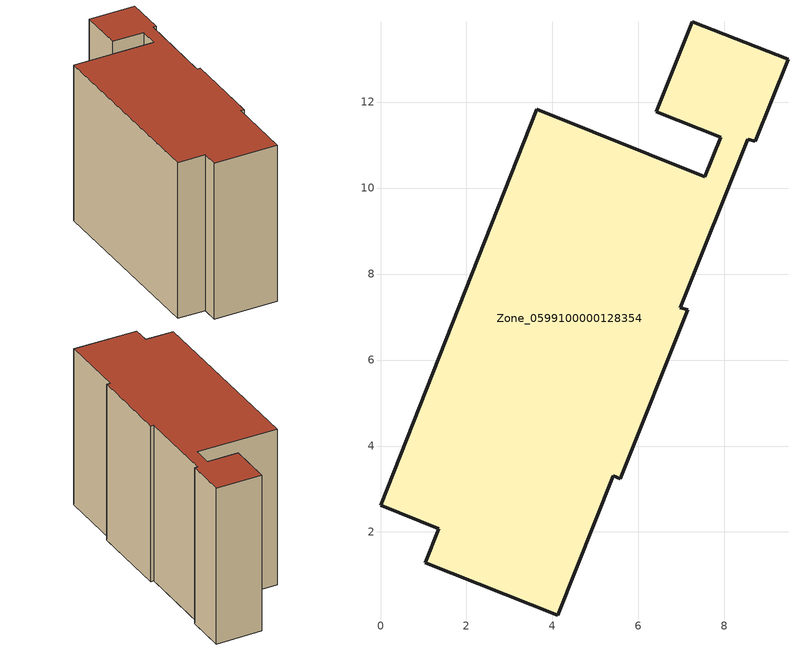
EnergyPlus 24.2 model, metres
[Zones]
Zone_0599100000128354
 floor ground (C_G): 6.98,7.22 7.14,7.17 5.58,3.24 5.42,3.31 4.12,0.06 1.04,1.29 1.36,2.08 0,2.62 3.64,11.83 7.55,10.27 7.92,11.18 6.42,11.78 7.25,13.87 9.48,13 8.71,11.09 8.54,11.14 z7.16
 wall outside (C_F): 7.92,11.18 7.55,10.27 3.64,11.83 0,2.62 1.36,2.08 1.04,1.29 4.12,0.06 5.42,3.31 5.58,3.24 7.14,7.17 6.98,7.22 8.54,11.14 8.71,11.09 9.48,13 7.25,13.87 6.42,11.78 7.92,11.18 z7.16:15.55
 roof outside (C_R): 6.98,7.22 8.54,11.14 8.71,11.09 9.48,13 7.25,13.87 6.42,11.78 7.92,11.18 7.55,10.27 3.64,11.83 0,2.62 1.36,2.08 1.04,1.29 4.12,0.06 5.42,3.31 5.58,3.24 7.14,7.17 z15.55
[BUILDING]
Pand.0599100000128354: North Axis=0; Terrain=City; Loads Convergence Tolerance Value=0.04; Temperature Convergence Tolerance Value=0.4; Solar Distribution=FullExterior; Maximum Number of Warmup Days=25; Minimum Number of Warmup Days=1
[Site:Location]
Rotterdam.The.Hague.AP_ZH_NLD Design_Conditions: Latitude=51.96; Longitude=4.45; Time Zone=1; Elevation=-4.5
[SITE:GROUNDTEMPERATURE:BUILDINGSURFACE]
18, 18, 18, 18, 18, 18, 18, 18, 18, 18, 18, 18
[MATERIAL] Thermal Absorptance=0.9; Solar Absorptance=0.7; Visible Absorptance=0.7
Name | Roughness | Thickness | Conductivity | Density | Specific Heat
G.TC.1975-1991 | MediumSmooth | 0.15 | 0.288461 | 540 | 1210
F.TC.1975-1991 | Rough | 0.3 | 0.230769 | 1920 | 840
R.TC.1975-1991 | MediumRough | 0.2 | 0.153846 | 1500 | 1000
[CONSTRUCTION]
C_G: G.TC.1975-1991
C_F: F.TC.1975-1991
C_R: R.TC.1975-1991
[ZONE]
Zone_0599100000128354: Type=1; Multiplier=1; Ceiling Height=Autocalculate; Volume=Autocalculate; Floor Area=autocalculate; Part of Total Floor Area=Yes
[ZONEINFILTRATION:DESIGNFLOWRATE]
Infil_Zone_0599100000128354: Zone or ZoneList or Space or SpaceList=Zone_0599100000128354; Schedule=AlwaysOn; Design Flow Rate Calculation Method=Flow/Area; Flow Rate per Floor Area=0.003; Constant Term Coefficient=1; Temperature Term Coefficient=0; Velocity Term Coefficient=0; Velocity Squared Term Coefficient=0
[HVACTEMPLATE:ZONE:IDEALLOADSAIRSYSTEM]
Zone_0599100000128354: Maximum Heating Supply Air Temperature=50; Minimum Cooling Supply Air Temperature=13; Maximum Heating Supply Air Humidity Ratio=0.0156; Minimum Cooling Supply Air Humidity Ratio=0.0077; Heating Limit=NoLimit; Cooling Limit=NoLimit; Dehumidification Control Type=ConstantSensibleHeatRatio; Cooling Sensible Heat Ratio=0.7; Dehumidification Setpoint=60; Humidification Control Type=None; Humidification Setpoint=30; Outdoor Air Method=None; Outdoor Air Flow Rate per Person=0.00944; Outdoor Air Flow Rate per Zone Floor Area=0; Outdoor Air Flow Rate per Zone=0; Demand Controlled Ventilation Type=None; Outdoor Air Economizer Type=NoEconomizer; Heat Recovery Type=None; Sensible Heat Recovery Effectiveness=0.7; Latent Heat Recovery Effectiveness=0.65
[ZONECONTROL:THERMOSTAT]
ThermostatControl_Zone_0599100000128354: Zone or ZoneList=Zone_0599100000128354; Control Type Schedule=DualSetpointControlType; Control 1=Thermostat_Zone_0599100000128354; Temperature Difference Between Cutout And Setpoint=0
[THERMOSTATSETPOINT:DUALSETPOINT]
Thermostat_Zone_0599100000128354: Heating Setpoint Temperature Schedule=HeatingSetpoint_Zone_0599100000128354; Cooling Setpoint Temperature Schedule=CoolingSetpoint_Zone_0599100000128354
[SCHEDULE:COMPACT]
HeatingSetpoint_Zone_0599100000128354: Through: 12/31, For: AllDays, Until: 24:00, 21
CoolingSetpoint_Zone_0599100000128354: Through: 12/31, For: AllDays, Until: 24:00, 24
DualSetpointControlType: Through: 12/31, For: AllDays, Until: 24:00, 4
AlwaysOn: Through: 12/31, For: AllDays, Until: 24:00, 1
